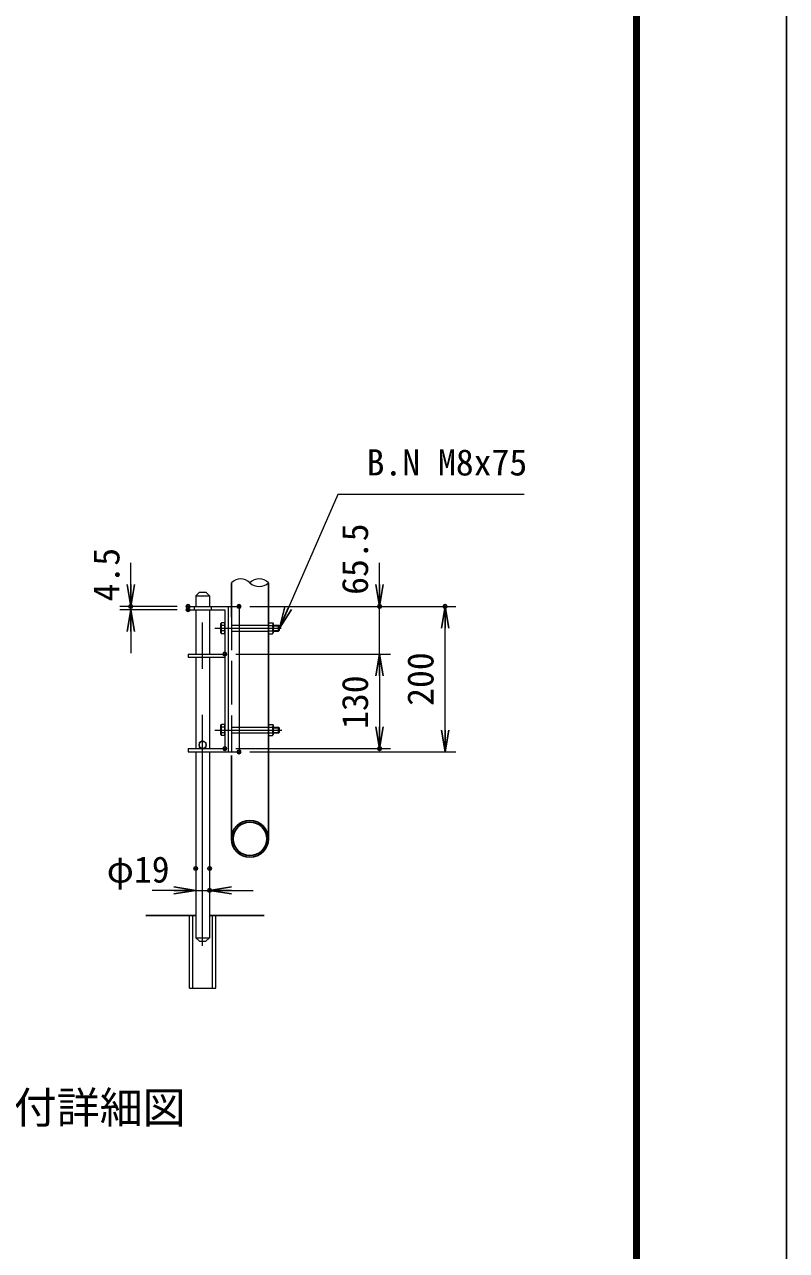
# Model space of a CAD drawing. Units: millimetres, scale not verified, with parts at other scales. Extents: x -6300 to 6300, y -4455 to 4455.
# Drawn here: x 4205 to 6300, y -2340 to 1031 of the extents above; entities that cross this region are included whole.
import ezdxf
from ezdxf.enums import TextEntityAlignment as Align

# ---------------------------------------------------------------- set-up
doc = ezdxf.new("R2010")
doc.units = ezdxf.units.MM
doc.header["$LTSCALE"] = 20
doc.header["$PDMODE"] = 32
doc.header["$PDSIZE"] = 10
doc.linetypes.add('DASHED', pattern=[7.5, 6, -1.5])
doc.linetypes.add('USER1', pattern=[50.8, 31.75, -6.35, 6.35, -6.35])
for name, color, linetype, lineweight in [('0-2_D-STR1', 1, 'Continuous', 25), ('0-3_D-STR3', 3, 'Continuous', 13), ('0-4_D-BMK', 2, 'USER1', 13), ('0-5_D-BGD', 7, 'Continuous', 25), ('0-6_D-STR-DIM', 7, 'Continuous', 13), ('0-8_Defpoints', 8, 'Continuous', 25), ('0-9_D-STR-TXT', 7, 'Continuous', 13), ('0-A_D-TTL-TXT', 7, 'Continuous', 25), ('0-C_D-TTL', 7, 'Continuous', 25)]:
    doc.layers.add(name, color=color, linetype=linetype, lineweight=lineweight)
doc.layers.add('0-7_0', color=7, linetype='Continuous')
doc.styles.add('ＭＳ ゴシック', font='')
doc.styles.get('ＭＳ ゴシック').set_extended_font_data('MS Gothic')

# ---------------------------------------------------------------- blocks, each defined once
blk = doc.blocks.new('_Open')
at = {"layer": '0-7_0'}
blk.add_line((-20, 3.333), (0, 0), dxfattribs=at)
blk.add_lwpolyline([(-20, -3.333), (0, 0), (-20, 0)], dxfattribs=at)

msp = doc.modelspace()

# ---------------------------------------------------------------- linework, layer by layer
at = {"layer": '0-2_D-STR1'}
for p, q in [((4774.02, -504.16), (4774.02, -599.23)), ((4875.62, -504.16), (4875.62, -1208.43)), ((4774.02, -979.23), (4774.02, -1208.43))]:
    msp.add_line(p, q, dxfattribs=at)
for radius in [50.8, 46.2]:
    msp.add_circle((4824.82, -1208.43), radius, dxfattribs=at)
at = {"layer": '0-3_D-STR3'}
for p, q in [((4685.82, -530.23), (4675.82, -540.23)), ((4685.82, -530.23), (4703.82, -530.23)), ((4703.82, -530.23), (4713.82, -540.23)), ((4654.87, -569.23), (4794.82, -569.23)), ((4654.87, -569.23), (4654.87, -578.23)), ((4671.82, -569.23), (4671.82, -578.23)), ((4675.82, -540.23), (4713.82, -540.23)), ((4675.82, -540.23), (4675.82, -569.23)), ((4713.82, -540.23), (4713.82, -569.23)), ((4717.82, -569.23), (4717.82, -578.23)), ((4764.82, -569.23), (4764.82, -969.23)), ((4794.82, -569.23), (4794.82, -969.23)), ((4654.87, -578.23), (4755.82, -578.23)), ((4675.82, -578.23), (4675.82, -700.23)), ((4713.82, -578.23), (4713.82, -700.23)), ((4755.82, -578.23), (4755.82, -960.23)), ((4745.22, -616.63), (4746.62, -614.21)), ((4745.22, -641.83), (4745.22, -616.63)), ((4755.82, -614.21), (4746.62, -614.21)), ((4755.82, -621.72), (4746.62, -621.72)), ((4755.82, -636.73), (4746.62, -636.73)), ((4755.82, -644.24), (4755.82, -614.21)), ((4875.62, -614.21), (4887.17, -614.21)), ((4875.62, -614.21), (4875.62, -644.24)), ((4875.62, -621.72), (4887.17, -621.72)), ((4875.62, -636.73), (4887.17, -636.73)), ((4887.17, -614.21), (4888.62, -616.73)), ((4888.62, -616.73), (4888.62, -641.73)), ((4888.62, -621.23), (4903.42, -621.23)), ((4888.62, -622.73), (4904.92, -622.73)), ((4888.62, -635.73), (4904.92, -635.73)), ((4888.62, -637.23), (4903.42, -637.23)), ((4903.42, -621.23), (4905.82, -623.63)), ((4903.42, -637.23), (4903.42, -621.23)), ((4903.42, -637.23), (4905.82, -634.83)), ((4905.82, -634.83), (4905.82, -623.63)), ((4745.22, -641.83), (4746.62, -644.24)), ((4755.82, -644.24), (4746.62, -644.24)), ((4875.62, -644.24), (4887.17, -644.24)), ((4887.17, -644.24), (4888.62, -641.73)), ((4654.87, -700.23), (4755.82, -700.23)), ((4654.87, -700.23), (4654.87, -709.23)), ((4654.87, -709.23), (4755.82, -709.23)), ((4675.82, -709.23), (4675.82, -960.23)), ((4713.82, -709.23), (4713.82, -960.23)), ((4745.22, -896.63), (4746.62, -894.21)), ((4745.22, -921.83), (4745.22, -896.63)), ((4755.82, -894.21), (4746.62, -894.21)), ((4755.82, -901.72), (4746.62, -901.72)), ((4755.82, -924.24), (4755.82, -894.21)), ((4875.62, -894.21), (4887.17, -894.21)), ((4875.62, -894.21), (4875.62, -924.24)), ((4875.62, -901.72), (4887.17, -901.72)), ((4887.17, -894.21), (4888.62, -896.73)), ((4888.62, -896.73), (4888.62, -921.73)), ((4888.62, -901.23), (4903.42, -901.23)), ((4888.62, -902.73), (4904.92, -902.73)), ((4903.42, -901.23), (4905.82, -903.63)), ((4903.42, -917.23), (4903.42, -901.23)), ((4905.82, -914.83), (4905.82, -903.63)), ((4745.22, -921.83), (4746.62, -924.24)), ((4755.82, -916.73), (4746.62, -916.73)), ((4755.82, -924.24), (4746.62, -924.24)), ((4875.62, -916.73), (4887.17, -916.73)), ((4875.62, -924.24), (4887.17, -924.24)), ((4887.17, -924.24), (4888.62, -921.73)), ((4888.62, -915.73), (4904.92, -915.73)), ((4888.62, -917.23), (4903.42, -917.23)), ((4903.42, -917.23), (4905.82, -914.83)), ((4654.87, -960.23), (4654.87, -969.23)), ((4654.87, -960.23), (4692.23, -960.23)), ((4654.87, -969.23), (4794.82, -969.23)), ((4675.82, -969.23), (4675.82, -1480.23)), ((4697.42, -960.23), (4755.82, -960.23)), ((4713.82, -969.23), (4713.82, -1480.23)), ((4658.82, -1619.23), (4658.82, -1419.23)), ((4667.82, -1619.23), (4667.82, -1419.23)), ((4721.82, -1619.23), (4721.82, -1419.23)), ((4730.82, -1619.23), (4730.82, -1419.23)), ((4675.82, -1480.23), (4713.82, -1480.23)), ((4685.82, -1490.23), (4675.82, -1480.23)), ((4703.82, -1490.23), (4713.82, -1480.23)), ((4703.82, -1490.23), (4713.82, -1480.23)), ((4685.82, -1490.23), (4703.82, -1490.23)), ((4685.82, -1490.23), (4703.82, -1490.23)), ((4658.82, -1619.23), (4730.82, -1619.23))]:
    msp.add_line(p, q, dxfattribs=at)
at = {"layer": '0-3_D-STR3', "linetype": 'DASHED'}
for p, q in [((4773.82, -569.23), (4773.82, -969.23)), ((4773.82, -621.23), (4875.62, -621.23)), ((4773.82, -637.23), (4875.62, -637.23)), ((4773.82, -901.23), (4875.62, -901.23)), ((4773.82, -917.23), (4875.62, -917.23))]:
    msp.add_line(p, q, dxfattribs=at)
at = {"layer": '0-3_D-STR3'}
msp.add_lwpolyline([(4694.82, -961.73), (4704.78, -955.98), (4704.78, -944.48), (4694.82, -938.73), (4684.86, -944.48), (4684.86, -955.98)], close=True, dxfattribs=at)
msp.add_lwpolyline([(4685.82, -1490.23), (4675.82, -1480.23), (4713.82, -1480.23)], dxfattribs=at)
msp.add_circle((4694.82, -950.23), 9.8, dxfattribs=at)
for centre, radius, start, end in [((4752.1, -617.97), 6.64, 145.61585, 214.38415), ((4770.29, -629.23), 24.84, 162.4121, 197.5879), ((4752.1, -640.48), 6.64, 145.61585, 214.38415), ((4881.68, -617.97), 6.64, 325.61584, 34.38415), ((4881.68, -640.48), 6.64, 325.61586, 34.38414), ((4863.49, -629.23), 24.84, 342.4121, 17.5879), ((4752.1, -897.97), 6.64, 145.61585, 214.38415), ((4770.29, -909.23), 24.84, 162.4121, 197.5879), ((4881.68, -897.97), 6.64, 325.61584, 34.38415), ((4863.49, -909.23), 24.84, 342.4121, 17.5879), ((4752.1, -920.48), 6.64, 145.61585, 214.38415), ((4881.68, -920.48), 6.64, 325.61586, 34.38414)]:
    msp.add_arc(centre, radius, start, end, dxfattribs=at)
at = {"layer": '0-4_D-BMK'}
for p, q in [((4694.82, -1502.58), (4694.82, -515.6)), ((4728.01, -629.23), (4910.47, -629.23)), ((4728.01, -909.23), (4912.07, -909.23))]:
    msp.add_line(p, q, dxfattribs=at)
at = {"layer": '0-5_D-BGD'}
for p, q in [((4675.82, -1419.23), (4538.81, -1419.23)), ((4864.28, -1419.23), (4713.82, -1419.23))]:
    msp.add_line(p, q, dxfattribs=at)
at = {"layer": '0-6_D-STR-DIM'}
for p, q in [((4496.97, -509.23), (4496.97, -449.23)), ((5181.34, -509.23), (5181.34, -449.23)), ((4624.87, -569.23), (4466.97, -569.23)), ((4496.97, -578.23), (4496.97, -569.23)), ((4824.82, -569.23), (5211.34, -569.23)), ((4824.82, -569.23), (5391.34, -569.23)), ((5181.34, -700.23), (5181.34, -569.23)), ((4624.87, -578.23), (4466.97, -578.23)), ((4496.97, -638.23), (4496.97, -698.23)), ((5361.34, -909.23), (5361.34, -629.23)), ((4785.82, -700.23), (5211.34, -700.23)), ((4785.82, -700.23), (5211.34, -700.23)), ((5181.34, -760.23), (5181.34, -820.23)), ((5181.34, -760.23), (5181.34, -900.23)), ((4785.82, -960.23), (5211.34, -960.23)), ((4824.82, -969.23), (5391.34, -969.23)), ((4675.82, -1320.02), (4675.82, -1380.09)), ((4713.82, -1320.02), (4713.82, -1380.09)), ((4615.82, -1350.09), (4555.82, -1350.09)), ((4675.82, -1350.09), (4713.82, -1350.09)), ((4773.82, -1350.09), (4833.82, -1350.09))]:
    msp.add_line(p, q, dxfattribs=at)
for centre, start, end in [((4799.42, -529.72), 45.18146, 134.81854), ((4850.22, -529.72), 45.18146, 134.81854), ((4850.22, -478.6), 225.18146, 314.81854)]:
    msp.add_arc(centre, 36.03, start, end, dxfattribs=at)
at = {"layer": '0-8_Defpoints'}
for p in [(4496.97, -569.23), (4654.87, -569.23), (4794.82, -569.23), (4794.82, -569.23), (5181.34, -569.23), (5361.34, -569.23), (4654.87, -578.23), (4755.82, -700.23), (4755.82, -960.23), (4794.82, -969.23), (5181.34, -960.23), (4675.82, -1290.02), (4713.82, -1290.02), (4713.82, -1350.09)]:
    msp.add_point(p, dxfattribs=at)
at = {"layer": '0-9_D-STR-TXT'}
msp.add_lwpolyline([(5578.42, -261.33), (5066.12, -261.33), (4906.62, -627.39)], dxfattribs=at)
at = {"layer": '0-C_D-TTL', "color": 2}
msp.add_lwpolyline([(-6300, 4455), (6300, 4455), (6300, -4455), (-6300, -4455)], close=True, dxfattribs=at)
at = {"layer": '0-C_D-TTL'}
for points in [[(-5895, 4125), (5895, 4125), (5895, -4125), (-5895, -4125)], [(-5891.25, 4121.25), (5891.25, 4121.25), (5891.25, -4121.25), (-5891.25, -4121.25)], [(-5887.5, 4117.5), (5887.5, 4117.5), (5887.5, -4117.5), (-5887.5, -4117.5)], [(-5883.75, 4113.75), (5883.75, 4113.75), (5883.75, -4113.75), (-5883.75, -4113.75)], [(-5880, 4110), (5880, 4110), (5880, -4110), (-5880, -4110)]]:
    msp.add_lwpolyline(points, close=True, dxfattribs=at)

# ---------------------------------------------------------------- block references
at = {"layer": '0-6_D-STR-DIM', "xscale": 3, "yscale": 3}
for p, rotation in [((4496.97, -569.23), 270), ((5181.34, -569.23), 270), ((5361.34, -569.23), 90), ((4496.97, -578.23), 90), ((5181.34, -700.23), 90), ((5181.34, -700.23), 90), ((5181.34, -960.23), 270), ((5361.34, -969.23), 270), ((4713.82, -1350.09), 180)]:
    msp.add_blockref('_Open', p, dxfattribs=dict(at, rotation=rotation))
msp.add_blockref('_Open', (4675.82, -1350.09), dxfattribs=at)
at = {"layer": '0-9_D-STR-TXT', "xscale": 3, "yscale": 3, "rotation": 246.45723}
msp.add_blockref('_Open', (4905.82, -629.23), dxfattribs=at)

# ---------------------------------------------------------------- texts
at = {"layer": '0-6_D-STR-DIM', "style": 'ＭＳ ゴシック'}
for s, p in [('65.5', (5171.22, -537.43)), ('4.5', (4487.75, -555.65)), ('200', (5351.22, -842.73)), ('130', (5171.22, -906.2))]:
    msp.add_text(s, height=72.14, rotation=90, dxfattribs=at).set_placement(p, align=Align.BOTTOM_LEFT)
msp.add_text('φ19', height=72.14, dxfattribs=at).set_placement((4431.08, -1350.3), align=Align.BOTTOM_LEFT)
at = {"layer": '0-9_D-STR-TXT', "style": 'ＭＳ ゴシック'}
msp.add_text('B.N M8x75', height=72.14, dxfattribs=at).set_placement((5145.55, -230.83), align=Align.BOTTOM_LEFT)
at = {"layer": '0-A_D-TTL-TXT', "style": 'ＭＳ ゴシック'}
msp.add_text('外両落し棒取付詳細図', height=86.66, dxfattribs=at).set_placement((3465.97, -2016.68), align=Align.BOTTOM_LEFT)

doc.saveas('drawing.dxf')
